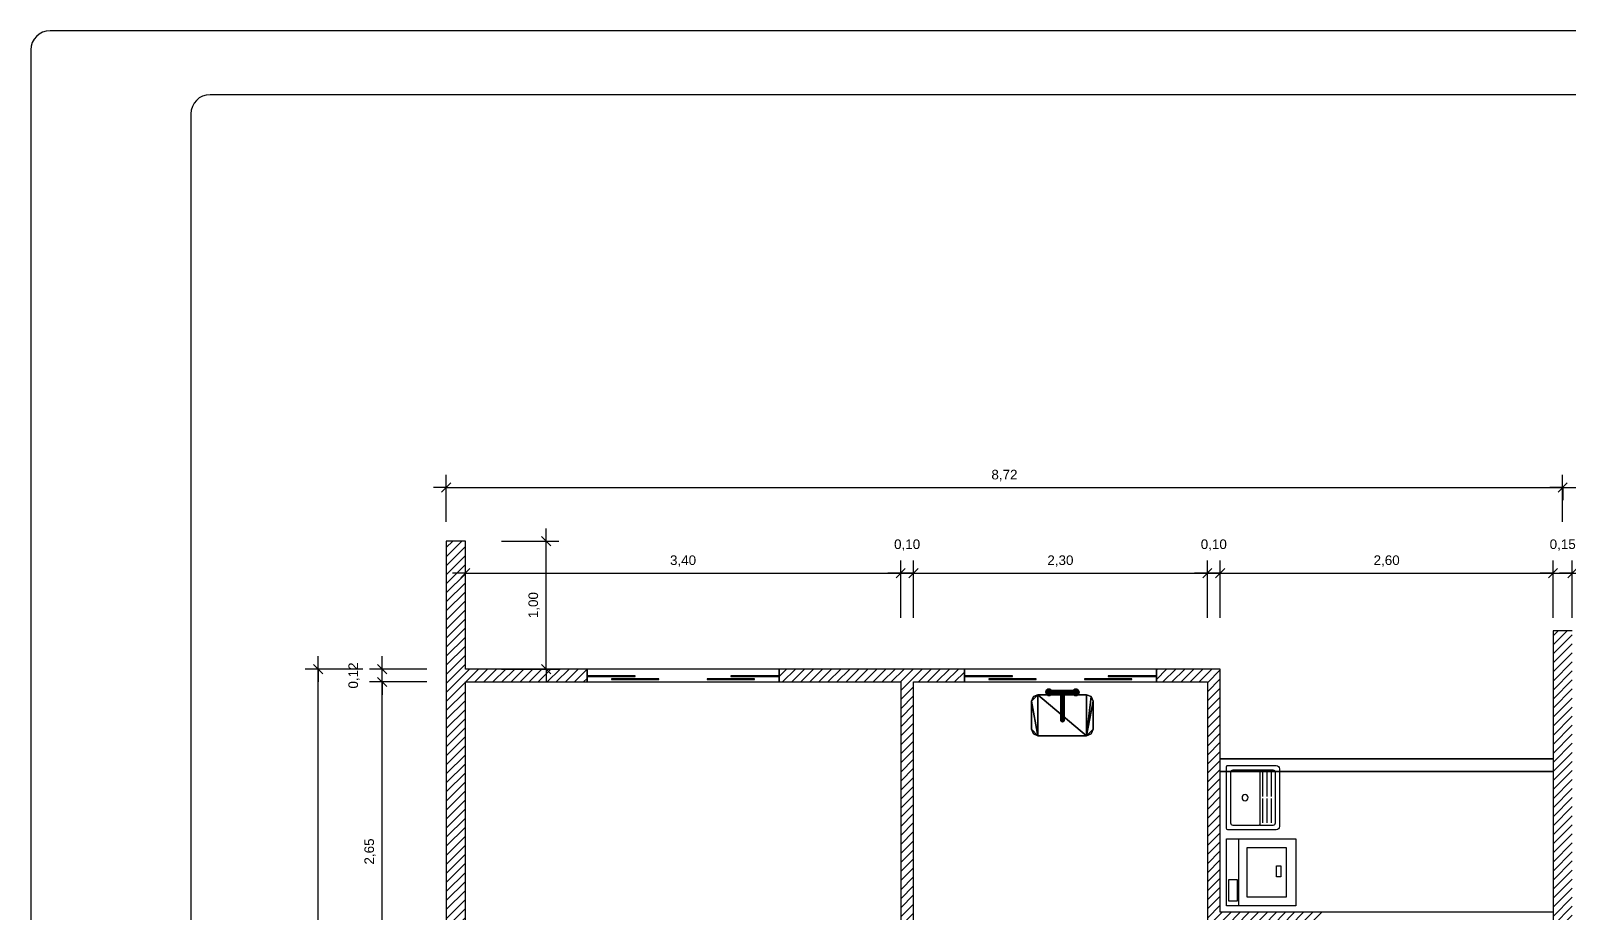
# Model space of a CAD drawing. Header units: metres. Extents: x 49 to 320, y -91 to 27.
# Drawn here: x 270.84 to 282.85, y -29.68 to -22.79 of the extents above; entities that cross this region are included whole.
import ezdxf

# ---------------------------------------------------------------- set-up
doc = ezdxf.new("R2010")
doc.units = ezdxf.units.M
doc.header["$LTSCALE"] = 0.2
for name, color, linetype in [('ARQ-___-___-CTA', 240, 'Continuous'), ('ARQ-___-___-LEG', 3, 'Continuous'), ('ARQ-___-___-VST', 9, 'Continuous'), ('ARQ-ALV', 6, 'Continuous'), ('ARQ-ALV-___-HTC', 13, 'Continuous'), ('ARQ-CXO', 2, 'Continuous'), ('ARQ-DVI', 1, 'Continuous'), ('ARQ-EQP', 24, 'Continuous'), ('ARQ-EQP-___-INT', 7, 'Continuous'), ('ARQ-PIS', 2, 'Continuous')]:
    doc.layers.add(name, color=color, linetype=linetype)
doc.styles.add('REGUA60', font='arial.ttf')
doc.dimstyles.new('Active3D', dxfattribs={"dimtxt": 1.5, "dimasz": 0.01, "dimexe": 2, "dimexo": 3, "dimgap": 0.98, "dimtad": 1, "dimlfac": -1, "dimrnd": 0.005, "dimzin": 0, "dimtxsty": 'REGUA60', "dimblk": 'COTATR', "dimcen": 4, "dimdle": 4, "dimclrt": 2, "dimadec": 0, "dimazin": 0, "dimtfac": 1, "dimtmove": 2, "dimatfit": 2, "dimfxl": 1, "dimarcsym": 0})
pattern_1 = [(45, (316.507574, -41.967676), (-0.03535534, 0.03535534), [])]

# ---------------------------------------------------------------- blocks, each defined once
blk = doc.blocks.new('EQLAV1_2')
at = {"color": 0}
blk.add_lwpolyline([(30.8, -10), (-30.8, -10), (-30.8, -73.5), (30.8, -73.5)], close=True, dxfattribs=at)
at = {"layer": 'ARQ-EQP-___-INT'}
blk.add_line((30.8, -21.3), (-30.8, -21.3), dxfattribs=at)
for points in [[(6.4, -19.6), (26.4, -19.6), (26.4, -12.1), (6.4, -12.1)], [(22.9, -64.6), (22.9, -28.8), (-23, -28.8), (-23, -64.6)], [(4, -59.7), (4, -55.7), (-6, -55.7), (-6, -59.7)]]:
    blk.add_lwpolyline(points, close=True, dxfattribs=at)
blk = doc.blocks.new('SAT13S_2')
at = {"layer": 'ARQ-EQP', "color": 0, "linetype": 'ByBlock'}
blk.add_lwpolyline([(-26.5, -48.5), (26.5, -48.5, 0.414214), (29.5, -45.5), (29.5, -1, 0.414214), (28.5, 0), (-28.5, 0, 0.414214), (-29.5, -1), (-29.5, -45.5, 0.414214)], format="xyb", close=True, dxfattribs=at)
at = {"layer": 'ARQ-EQP-___-INT'}
for points in [[(25.5, -27.7), (25.5, -6, 0.414214), (23.5, -4), (-23.5, -4, 0.414214), (-25.5, -6), (-25.5, -27.7)], [(-25.5, -27.8), (-25.5, -29.7, 0.414214), (-24.5, -30.6), (-23.2, -30.6), (23.1, -30.6), (24.5, -30.6, 0.414214), (25.5, -29.7), (25.5, -27.8)], [(-25.5, -30.5), (-25.5, -42.5, 0.414214), (-23.5, -44.5)], [(-23.5, -44.5), (23.5, -44.5, 0.414214), (25.5, -42.5), (25.5, -30.5, 0.414214)], [(-23.2, -33), (-0.9, -33, 0.414214)], [(-23.2, -37), (-0.9, -37, 0.414214)], [(-23.2, -41), (-0.9, -41, 0.414214)], [(0.8, -33), (23.1, -33, 0.414214)], [(0.8, -37), (23.1, -37, 0.414214)], [(0.8, -41), (23.1, -41, 0.414214)]]:
    blk.add_lwpolyline(points, format="xyb", dxfattribs=at)
blk.add_circle((0, -17), 2.8, dxfattribs=at)
blk = doc.blocks.new('COTATR')
at = {"color": 6}
blk.add_line((-71, -71), (71, 71), dxfattribs=at)
at = {"color": 0, "linetype": 'ByBlock'}
blk.add_line((0, 0), (200, 0), dxfattribs=at)
blk = doc.blocks.new('*D684')
at = {"layer": 'ARQ-___-___-CTA', "color": 0, "lineweight": -2, "transparency": 16777216}
for p, q in [((273.934, -27.882), (273.484, -27.882)), ((273.584, -30.531), (273.584, -27.882))]:
    blk.add_line(p, q, dxfattribs=at)
at = {"layer": 'Defpoints', "color": 0, "transparency": 16777216}
for p in [(273.584, -27.882), (274.084, -27.882), (274.084, -30.532)]:
    blk.add_point(p, dxfattribs=at)
at = {"layer": 'ARQ-___-___-CTA', "color": 0, "lineweight": -2, "transparency": 16777216, "xscale": 0.0005, "yscale": 0.0005, "zscale": 0.0005}
for p, rotation in [((273.584, -27.882), 90), ((273.584, -30.532), 270)]:
    blk.add_blockref('COTATR', p, dxfattribs=dict(at, rotation=rotation))
at = {"layer": 'ARQ-___-___-CTA', "color": 2, "transparency": 16777216, "insert": (273.49, -29.207), "char_height": 0.075, "attachment_point": 5, "rotation": 90, "style": 'REGUA60'}
blk.add_mtext('2,65', dxfattribs=at)
blk = doc.blocks.new('*D685')
at = {"layer": 'ARQ-___-___-CTA', "color": 0, "lineweight": -2, "transparency": 16777216}
for p, q in [((273.434, -27.782), (272.984, -27.782)), ((273.084, -34.781), (273.084, -27.782)), ((273.434, -34.782), (272.984, -34.782))]:
    blk.add_line(p, q, dxfattribs=at)
at = {"layer": 'Defpoints', "color": 0, "transparency": 16777216}
for p in [(273.084, -27.782), (273.584, -27.782), (273.584, -34.782)]:
    blk.add_point(p, dxfattribs=at)
at = {"layer": 'ARQ-___-___-CTA', "color": 0, "lineweight": -2, "transparency": 16777216, "xscale": 0.0005, "yscale": 0.0005, "zscale": 0.0005}
for p, rotation in [((273.084, -27.782), 90), ((273.084, -34.782), 270)]:
    blk.add_blockref('COTATR', p, dxfattribs=dict(at, rotation=rotation))
at = {"layer": 'ARQ-___-___-CTA', "color": 2, "transparency": 16777216, "insert": (272.99, -31.282), "char_height": 0.075, "attachment_point": 5, "rotation": 90, "style": 'REGUA60'}
blk.add_mtext('7,00', dxfattribs=at)
blk = doc.blocks.new('*D686')
at = {"layer": 'ARQ-___-___-CTA', "color": 0, "lineweight": -2, "transparency": 16777216}
for p, q in [((274.234, -27.382), (274.234, -26.932)), ((277.634, -27.382), (277.634, -26.932)), ((274.234, -27.032), (277.633, -27.032))]:
    blk.add_line(p, q, dxfattribs=at)
at = {"layer": 'Defpoints', "color": 0, "transparency": 16777216}
for p in [(277.634, -27.032), (274.234, -27.532), (277.634, -27.532)]:
    blk.add_point(p, dxfattribs=at)
at = {"layer": 'ARQ-___-___-CTA', "color": 0, "lineweight": -2, "transparency": 16777216, "xscale": 0.0005, "yscale": 0.0005, "zscale": 0.0005, "rotation": 180}
blk.add_blockref('COTATR', (274.234, -27.032), dxfattribs=at)
at = {"layer": 'ARQ-___-___-CTA', "color": 0, "lineweight": -2, "transparency": 16777216, "xscale": 0.0005, "yscale": 0.0005, "zscale": 0.0005}
blk.add_blockref('COTATR', (277.634, -27.032), dxfattribs=at)
at = {"layer": 'ARQ-___-___-CTA', "color": 2, "transparency": 16777216, "insert": (275.934, -26.938), "char_height": 0.075, "attachment_point": 5, "style": 'REGUA60'}
blk.add_mtext('3,40', dxfattribs=at)
blk = doc.blocks.new('*D687')
at = {"layer": 'ARQ-___-___-CTA', "color": 0, "lineweight": -2, "transparency": 16777216}
for p, q in [((277.734, -27.382), (277.734, -26.932)), ((277.634, -27.032), (277.733, -27.032))]:
    blk.add_line(p, q, dxfattribs=at)
at = {"layer": 'Defpoints', "color": 0, "transparency": 16777216}
for p in [(277.734, -27.032), (277.634, -27.532), (277.734, -27.532)]:
    blk.add_point(p, dxfattribs=at)
at = {"layer": 'ARQ-___-___-CTA', "color": 0, "lineweight": -2, "transparency": 16777216, "xscale": 0.0005, "yscale": 0.0005, "zscale": 0.0005, "rotation": 180}
blk.add_blockref('COTATR', (277.634, -27.032), dxfattribs=at)
at = {"layer": 'ARQ-___-___-CTA', "color": 0, "lineweight": -2, "transparency": 16777216, "xscale": 0.0005, "yscale": 0.0005, "zscale": 0.0005}
blk.add_blockref('COTATR', (277.734, -27.032), dxfattribs=at)
at = {"layer": 'ARQ-___-___-CTA', "color": 2, "transparency": 16777216, "insert": (277.684, -26.813), "char_height": 0.075, "attachment_point": 5, "style": 'REGUA60'}
blk.add_mtext('0,10', dxfattribs=at)
blk = doc.blocks.new('*D688')
at = {"layer": 'ARQ-___-___-CTA', "color": 0, "lineweight": -2, "transparency": 16777216}
for p, q in [((280.029, -27.382), (280.029, -26.932)), ((277.734, -27.032), (280.028, -27.032))]:
    blk.add_line(p, q, dxfattribs=at)
at = {"layer": 'Defpoints', "color": 0, "transparency": 16777216}
for p in [(280.029, -27.032), (277.734, -27.532), (280.029, -27.532)]:
    blk.add_point(p, dxfattribs=at)
at = {"layer": 'ARQ-___-___-CTA', "color": 0, "lineweight": -2, "transparency": 16777216, "xscale": 0.0005, "yscale": 0.0005, "zscale": 0.0005, "rotation": 180}
blk.add_blockref('COTATR', (277.734, -27.032), dxfattribs=at)
at = {"layer": 'ARQ-___-___-CTA', "color": 0, "lineweight": -2, "transparency": 16777216, "xscale": 0.0005, "yscale": 0.0005, "zscale": 0.0005}
blk.add_blockref('COTATR', (280.029, -27.032), dxfattribs=at)
at = {"layer": 'ARQ-___-___-CTA', "color": 2, "transparency": 16777216, "insert": (278.881, -26.938), "char_height": 0.075, "attachment_point": 5, "style": 'REGUA60'}
blk.add_mtext('2,30', dxfattribs=at)
blk = doc.blocks.new('*D662')
at = {"layer": 'ARQ-___-___-CTA', "color": 0, "lineweight": -2, "transparency": 16777216}
for p, q in [((280.129, -27.382), (280.129, -26.932)), ((280.029, -27.032), (280.128, -27.032))]:
    blk.add_line(p, q, dxfattribs=at)
at = {"layer": 'Defpoints', "color": 0, "transparency": 16777216}
for p in [(280.129, -27.032), (280.029, -27.532), (280.129, -27.532)]:
    blk.add_point(p, dxfattribs=at)
at = {"layer": 'ARQ-___-___-CTA', "color": 0, "lineweight": -2, "transparency": 16777216, "xscale": 0.0005, "yscale": 0.0005, "zscale": 0.0005, "rotation": 180}
blk.add_blockref('COTATR', (280.029, -27.032), dxfattribs=at)
at = {"layer": 'ARQ-___-___-CTA', "color": 0, "lineweight": -2, "transparency": 16777216, "xscale": 0.0005, "yscale": 0.0005, "zscale": 0.0005}
blk.add_blockref('COTATR', (280.129, -27.032), dxfattribs=at)
at = {"layer": 'ARQ-___-___-CTA', "color": 2, "transparency": 16777216, "insert": (280.079, -26.813), "char_height": 0.075, "attachment_point": 5, "style": 'REGUA60'}
blk.add_mtext('0,10', dxfattribs=at)
blk = doc.blocks.new('*D663')
at = {"layer": 'ARQ-___-___-CTA', "color": 0, "lineweight": -2, "transparency": 16777216}
for p, q in [((282.729, -27.382), (282.729, -26.932)), ((280.129, -27.032), (282.728, -27.032))]:
    blk.add_line(p, q, dxfattribs=at)
at = {"layer": 'Defpoints', "color": 0, "transparency": 16777216}
for p in [(282.729, -27.032), (280.129, -27.532), (282.729, -27.532)]:
    blk.add_point(p, dxfattribs=at)
at = {"layer": 'ARQ-___-___-CTA', "color": 0, "lineweight": -2, "transparency": 16777216, "xscale": 0.0005, "yscale": 0.0005, "zscale": 0.0005, "rotation": 180}
blk.add_blockref('COTATR', (280.129, -27.032), dxfattribs=at)
at = {"layer": 'ARQ-___-___-CTA', "color": 0, "lineweight": -2, "transparency": 16777216, "xscale": 0.0005, "yscale": 0.0005, "zscale": 0.0005}
blk.add_blockref('COTATR', (282.729, -27.032), dxfattribs=at)
at = {"layer": 'ARQ-___-___-CTA', "color": 2, "transparency": 16777216, "insert": (281.429, -26.938), "char_height": 0.075, "attachment_point": 5, "style": 'REGUA60'}
blk.add_mtext('2,60', dxfattribs=at)
blk = doc.blocks.new('*D664')
at = {"layer": 'ARQ-___-___-CTA', "color": 0, "lineweight": -2, "transparency": 16777216}
for p, q in [((282.879, -27.382), (282.879, -26.932)), ((282.729, -27.032), (282.878, -27.032))]:
    blk.add_line(p, q, dxfattribs=at)
at = {"layer": 'Defpoints', "color": 0, "transparency": 16777216}
for p in [(282.879, -27.032), (282.729, -27.532), (282.879, -27.532)]:
    blk.add_point(p, dxfattribs=at)
at = {"layer": 'ARQ-___-___-CTA', "color": 0, "lineweight": -2, "transparency": 16777216, "xscale": 0.0005, "yscale": 0.0005, "zscale": 0.0005, "rotation": 180}
blk.add_blockref('COTATR', (282.729, -27.032), dxfattribs=at)
at = {"layer": 'ARQ-___-___-CTA', "color": 0, "lineweight": -2, "transparency": 16777216, "xscale": 0.0005, "yscale": 0.0005, "zscale": 0.0005}
blk.add_blockref('COTATR', (282.879, -27.032), dxfattribs=at)
at = {"layer": 'ARQ-___-___-CTA', "color": 2, "transparency": 16777216, "insert": (282.804, -26.813), "char_height": 0.075, "attachment_point": 5, "style": 'REGUA60'}
blk.add_mtext('0,15', dxfattribs=at)
blk = doc.blocks.new('*D665')
at = {"layer": 'ARQ-___-___-CTA', "color": 0, "lineweight": -2, "transparency": 16777216}
for p, q in [((285.479, -27.382), (285.479, -26.932)), ((282.879, -27.032), (285.478, -27.032))]:
    blk.add_line(p, q, dxfattribs=at)
at = {"layer": 'Defpoints', "color": 0, "transparency": 16777216}
for p in [(285.479, -27.032), (282.879, -27.532), (285.479, -27.532)]:
    blk.add_point(p, dxfattribs=at)
at = {"layer": 'ARQ-___-___-CTA', "color": 0, "lineweight": -2, "transparency": 16777216, "xscale": 0.0005, "yscale": 0.0005, "zscale": 0.0005, "rotation": 180}
blk.add_blockref('COTATR', (282.879, -27.032), dxfattribs=at)
at = {"layer": 'ARQ-___-___-CTA', "color": 0, "lineweight": -2, "transparency": 16777216, "xscale": 0.0005, "yscale": 0.0005, "zscale": 0.0005}
blk.add_blockref('COTATR', (285.479, -27.032), dxfattribs=at)
at = {"layer": 'ARQ-___-___-CTA', "color": 2, "transparency": 16777216, "insert": (284.179, -26.938), "char_height": 0.075, "attachment_point": 5, "style": 'REGUA60'}
blk.add_mtext('2,60', dxfattribs=at)
blk = doc.blocks.new('*D634')
at = {"layer": 'ARQ-___-___-CTA', "color": 0, "lineweight": -2, "transparency": 16777216}
for p, q in [((274.515, -26.782), (274.965, -26.782)), ((274.865, -27.781), (274.865, -26.782)), ((274.515, -27.782), (274.965, -27.782))]:
    blk.add_line(p, q, dxfattribs=at)
at = {"layer": 'Defpoints', "color": 0, "transparency": 16777216}
for p in [(274.365, -26.782), (274.865, -26.782), (274.365, -27.782)]:
    blk.add_point(p, dxfattribs=at)
at = {"layer": 'ARQ-___-___-CTA', "color": 0, "lineweight": -2, "transparency": 16777216, "xscale": 0.0005, "yscale": 0.0005, "zscale": 0.0005}
for p, rotation in [((274.865, -26.782), 90), ((274.865, -27.782), 270)]:
    blk.add_blockref('COTATR', p, dxfattribs=dict(at, rotation=rotation))
at = {"layer": 'ARQ-___-___-CTA', "color": 2, "transparency": 16777216, "insert": (274.771, -27.282), "char_height": 0.075, "attachment_point": 5, "rotation": 90, "style": 'REGUA60'}
blk.add_mtext('1,00', dxfattribs=at)
blk = doc.blocks.new('MCCUB1_3')
at = {"color": 254}
mesh = blk.add_polyface(dxfattribs=at)
corners = [(-24, -37, 70), (-22.5, -40.5, 70), (-19, -42, 70), (-24, -15, 70), (-22.5, -11.5, 70), (-19, -10, 70), (19, -10, 70), (19, -42, 70), (24, -15, 70), (24, -37, 70), (22.5, -40.5, 70), (22.5, -11.5, 70), (-24, -37, 85), (-22.5, -40.5, 85), (-19, -42, 85), (19, -42, 85), (22.5, -40.5, 85), (24, -37, 85), (24, -15, 85), (22.5, -11.5, 85), (19, -10, 85), (-19, -10, 85), (-22.5, -11.5, 85), (-24, -15, 85)]
mesh.append_faces([[corners[k] for k in face] for face in [(9, 7, 10), (6, 8, 11)]], dxfattribs={"vtx0": -1, "color": 254})
mesh.append_faces([[corners[k] for k in face] for face in [(0, 2, 3), (3, 2, 4), (4, 2, 5), (5, 2, 6), (8, 7, 9)]], dxfattribs={"vtx0": -1, "vtx1": -1, "color": 254})
mesh.append_faces([[corners[k] for k in face] for face in [(6, 7, 8)]], dxfattribs={"vtx0": -1, "vtx1": -1, "vtx2": -1, "color": 254})
mesh.append_faces([[corners[k] for k in face] for face in [(6, 2, 7)]], dxfattribs={"vtx0": -1, "vtx2": -1, "color": 254})
mesh.append_faces([[corners[k] for k in face] for face in [(12, 13, 0), (13, 14, 1), (14, 15, 2), (15, 16, 7), (16, 17, 10), (17, 18, 9), (18, 19, 8), (19, 20, 11), (20, 21, 6), (21, 22, 5), (22, 23, 4), (23, 12, 3)]], dxfattribs={"vtx1": -1, "color": 254})
mesh.append_faces([[corners[k] for k in face] for face in [(0, 1, 2), (13, 1, 0), (14, 2, 1), (15, 7, 2), (16, 10, 7), (17, 9, 10), (18, 8, 9), (19, 11, 8), (20, 6, 11), (21, 5, 6), (22, 4, 5), (23, 3, 4), (12, 0, 3)]], dxfattribs={"vtx2": -1, "color": 254})
mesh = blk.add_polyface(dxfattribs=at)
corners = [(-1.4, -30.5, 100.3), (-1.4, -30.5, 95.5), (-0.1, -31.3, 95.5), (-0.1, -31.3, 100.6), (-1.4, -29, 99.7), (-1.4, -29, 95.5), (-0.1, -28.3, 99.4), (-0.1, -28.3, 95.5), (1.2, -29, 99.7), (1.2, -29, 95.5), (1.2, -30.5, 100.3), (1.2, -30.5, 95.5), (-1.4, -27.2, 103.6), (-0.1, -27.5, 104.3), (-1.4, -26.6, 102.1), (-0.1, -26.3, 101.3), (1.2, -26.6, 102.1), (1.2, -27.2, 103.6), (-1.4, -10.6, 103.6), (-0.1, -10.3, 104.3), (-1.4, -11.2, 102.1), (-0.1, -11.5, 101.3), (1.2, -11.2, 102.1), (1.2, -10.6, 103.6), (-1.4, -7.6, 100.5), (-0.1, -7, 101), (-1.4, -8.6, 99.5), (-0.1, -9.2, 98.9), (1.2, -8.6, 99.5), (1.2, -7.6, 100.5), (-12.1, -6.6, 100), (-12.1, -7.3, 101.3), (11.9, -7.3, 101.3), (11.9, -6.6, 100), (-12.1, -7.4, 98.7), (11.9, -7.4, 98.7), (-12.1, -8.9, 98.7), (11.9, -8.9, 98.7), (-12.1, -9.6, 100), (11.9, -9.6, 100), (-12.1, -8.8, 101.3), (11.9, -8.8, 101.3), (12.5, -6.6, 106.9), (11.2, -5.7, 106.9), (9.7, -5.7, 106.9), (8.4, -6.6, 106.9), (7.9, -8.1, 106.9), (8.4, -9.6, 106.9), (9.6, -10.5, 106.9), (12.4, -9.6, 106.9), (11.2, -10.5, 106.9), (12.9, -8.1, 106.9), (12.5, -6.6, 101.9), (11.2, -5.7, 101.9), (9.7, -5.7, 101.9), (8.4, -6.6, 101.9), (7.9, -8.1, 101.9), (8.4, -9.6, 101.9), (9.6, -10.5, 101.9), (11.2, -10.5, 101.9), (12.4, -9.6, 101.9), (12.9, -8.1, 101.9), (-8.1, -8.1, 101.9), (-8.5, -6.6, 101.9), (-8.5, -6.6, 106.9), (-8.1, -8.1, 106.9), (-8.6, -9.6, 101.9), (-8.6, -9.6, 106.9), (-9.8, -10.5, 101.9), (-9.8, -10.5, 106.9), (-11.4, -10.5, 101.9), (-11.4, -10.5, 106.9), (-12.6, -9.6, 101.9), (-12.6, -9.6, 106.9), (-13.1, -8.1, 101.9), (-13.1, -8.1, 106.9), (-12.6, -6.6, 101.9), (-12.6, -6.6, 106.9), (-11.3, -5.7, 101.9), (-11.3, -5.7, 106.9), (-9.8, -5.7, 101.9), (-9.8, -5.7, 106.9)]
mesh.append_faces([[corners[k] for k in face] for face in [(30, 31, 32, 33), (34, 30, 33, 35), (36, 34, 35, 37), (38, 36, 37, 39), (40, 38, 39, 41), (31, 40, 41, 32), (52, 53, 43, 42), (53, 54, 44, 43), (54, 55, 45, 44), (55, 56, 46, 45), (56, 57, 47, 46), (57, 58, 48, 47), (58, 59, 50, 48), (59, 60, 49, 50), (60, 61, 51, 49), (61, 52, 42, 51), (62, 63, 64, 65), (66, 62, 65, 67), (68, 66, 67, 69), (70, 68, 69, 71), (72, 70, 71, 73), (74, 72, 73, 75), (76, 74, 75, 77), (78, 76, 77, 79), (80, 78, 79, 81), (63, 80, 81, 64)]], dxfattribs={"color": 254})
mesh.append_faces([[corners[k] for k in face] for face in [(32, 37, 35, 33), (49, 48, 50), (42, 49, 51), (64, 67, 65), (67, 71, 69)]], dxfattribs={"vtx0": -1, "color": 254})
mesh.append_faces([[corners[k] for k in face] for face in [(32, 39, 37), (42, 44, 45), (42, 45, 46), (42, 46, 47), (42, 47, 48), (64, 73, 71), (64, 75, 73), (64, 77, 75), (64, 79, 77)]], dxfattribs={"vtx0": -1, "vtx2": -1, "color": 254})
mesh.append_faces([[corners[k] for k in face] for face in [(24, 18, 19, 25), (26, 20, 18, 24), (27, 21, 20, 26), (28, 22, 21, 27), (29, 23, 22, 28), (25, 19, 23, 29)]], dxfattribs={"vtx1": -1, "color": 254})
mesh.append_faces([[corners[k] for k in face] for face in [(36, 38, 31)]], dxfattribs={"vtx1": -1, "vtx2": -1, "color": 254})
mesh.append_faces([[corners[k] for k in face] for face in [(12, 0, 3, 13), (14, 4, 0, 12), (15, 6, 4, 14), (16, 8, 6, 15), (17, 10, 8, 16), (13, 3, 10, 17), (18, 12, 13, 19), (20, 14, 12, 18), (21, 15, 14, 20), (22, 16, 15, 21), (23, 17, 16, 22), (19, 13, 17, 23)]], dxfattribs={"vtx1": -1, "vtx3": -1, "color": 254})
mesh.append_faces([[corners[k] for k in face] for face in [(32, 41, 39), (30, 34, 36, 31), (38, 40, 31), (42, 43, 44), (64, 81, 79)]], dxfattribs={"vtx2": -1, "color": 254})
mesh.append_faces([[corners[k] for k in face] for face in [(0, 1, 2, 3), (4, 5, 1, 0), (6, 7, 5, 4), (8, 9, 7, 6), (10, 11, 9, 8), (3, 2, 11, 10)]], dxfattribs={"vtx3": -1, "color": 254})
blk = doc.blocks.new('*D689')
at = {"layer": 'ARQ-___-___-LEG', "color": 0, "lineweight": -2, "transparency": 16777216}
for p, q in [((274.084, -26.632), (274.084, -26.263)), ((274.084, -26.363), (282.803, -26.363)), ((282.804, -26.372), (282.804, -26.463))]:
    blk.add_line(p, q, dxfattribs=at)
at = {"layer": 'Defpoints', "color": 0, "transparency": 16777216}
for p in [(282.804, -26.222), (282.804, -26.363), (274.084, -26.782)]:
    blk.add_point(p, dxfattribs=at)
at = {"layer": 'ARQ-___-___-LEG', "color": 0, "lineweight": -2, "transparency": 16777216, "xscale": 0.0005, "yscale": 0.0005, "zscale": 0.0005, "rotation": 180}
blk.add_blockref('COTATR', (274.084, -26.363), dxfattribs=at)
at = {"layer": 'ARQ-___-___-LEG', "color": 0, "lineweight": -2, "transparency": 16777216, "xscale": 0.0005, "yscale": 0.0005, "zscale": 0.0005}
blk.add_blockref('COTATR', (282.804, -26.363), dxfattribs=at)
at = {"layer": 'ARQ-___-___-LEG', "color": 2, "transparency": 16777216, "insert": (278.444, -26.269), "char_height": 0.075, "attachment_point": 5, "style": 'REGUA60'}
blk.add_mtext('8,72', dxfattribs=at)
blk = doc.blocks.new('*D690')
at = {"layer": 'ARQ-___-___-LEG', "color": 0, "lineweight": -2, "transparency": 16777216}
for p, q in [((282.803, -26.632), (282.803, -26.263)), ((282.803, -26.363), (291.522, -26.363)), ((291.523, -26.372), (291.523, -26.463))]:
    blk.add_line(p, q, dxfattribs=at)
at = {"layer": 'Defpoints', "color": 0, "transparency": 16777216}
for p in [(291.523, -26.222), (291.523, -26.363), (282.803, -26.782)]:
    blk.add_point(p, dxfattribs=at)
at = {"layer": 'ARQ-___-___-LEG', "color": 0, "lineweight": -2, "transparency": 16777216, "xscale": 0.0005, "yscale": 0.0005, "zscale": 0.0005, "rotation": 180}
blk.add_blockref('COTATR', (282.803, -26.363), dxfattribs=at)
at = {"layer": 'ARQ-___-___-LEG', "color": 0, "lineweight": -2, "transparency": 16777216, "xscale": 0.0005, "yscale": 0.0005, "zscale": 0.0005}
blk.add_blockref('COTATR', (291.523, -26.363), dxfattribs=at)
at = {"layer": 'ARQ-___-___-LEG', "color": 2, "transparency": 16777216, "insert": (287.163, -26.269), "char_height": 0.075, "attachment_point": 5, "style": 'REGUA60'}
blk.add_mtext('8,72', dxfattribs=at)

msp = doc.modelspace()

# ---------------------------------------------------------------- hatches: boundary and pattern name
at = {"layer": 'ARQ-ALV-___-HTC'}
h = msp.add_hatch(dxfattribs=at)
h.set_pattern_fill('_U', color=256, scale=0.05, angle=45, style=0, pattern_type=0)
h.set_pattern_definition(pattern_1)
h.paths.add_polyline_path([(274.084, -26.782), (274.084, -35.782), (274.234, -35.782), (274.234, -26.782)])
h = msp.add_hatch(dxfattribs=at)
h.set_pattern_fill('_U', color=256, scale=0.05, angle=45, style=0, pattern_type=0)
h.set_pattern_definition(pattern_1)
h.paths.add_polyline_path([(282.879, -35.782), (282.879, -27.482), (282.729, -27.482), (282.729, -35.782)])
h = msp.add_hatch(dxfattribs=at)
h.set_pattern_fill('_U', color=256, scale=0.05, angle=45, style=0, pattern_type=0)
h.set_pattern_definition(pattern_1)
h.paths.add_polyline_path([(274.234, -27.782), (274.234, -27.882), (275.184, -27.882), (275.184, -27.782)])
h.paths.add_polyline_path([(279.631, -27.782), (279.631, -27.882), (280.029, -27.882), (280.129, -27.782)])
h.paths.add_polyline_path([(278.131, -27.782), (276.684, -27.782), (276.684, -27.882), (278.131, -27.882)])
h = msp.add_hatch(dxfattribs=at)
h.set_pattern_fill('_U', color=256, scale=0.05, angle=45, style=0, pattern_type=0)
h.set_pattern_definition(pattern_1)
h.paths.add_polyline_path([(280.029, -33.702), (280.129, -33.702), (280.129, -30.762), (280.029, -30.762)])
h.paths.add_polyline_path([(280.029, -34.582), (280.029, -34.682), (280.129, -34.782), (280.129, -34.582)])
h.paths.add_polyline_path([(280.129, -29.882), (280.129, -27.782), (280.029, -27.882), (280.029, -29.882)])
h = msp.add_hatch(dxfattribs=at)
h.set_pattern_fill('_U', color=256, scale=0.05, angle=45, style=0, pattern_type=0)
h.set_pattern_definition(pattern_1)
h.paths.add_polyline_path([(277.634, -27.882), (277.634, -30.842), (277.734, -30.842), (277.734, -27.882)])
h.paths.add_polyline_path([(277.734, -34.682), (277.734, -31.722), (277.634, -31.722), (277.634, -34.682)])
h = msp.add_hatch(dxfattribs=at)
h.set_pattern_fill('_U', color=256, scale=0.05, angle=45, style=0, pattern_type=0)
h.set_pattern_definition(pattern_1)
h.paths.add_polyline_path([(280.129, -29.682), (280.129, -29.782), (280.929, -29.782), (280.929, -29.682)])

# ---------------------------------------------------------------- linework, layer by layer
at = {"color": 15}
for p, q in [((320.321, -22.794), (270.99, -22.794)), ((270.84, -22.944), (270.84, -47.671))]:
    msp.add_line(p, q, dxfattribs=at)
at = {"color": 0}
for p, q in [((319.821, -23.294), (272.24, -23.294)), ((272.09, -23.444), (272.09, -47.171))]:
    msp.add_line(p, q, dxfattribs=at)
at = {"color": 15}
msp.add_arc((270.99, -22.944), 0.15, 90, 180, dxfattribs=at)
at = {"color": 0}
msp.add_arc((272.24, -23.444), 0.15, 90, 180, dxfattribs=at)
at = {"layer": 'ARQ-___-___-CTA'}
for p, q in [((273.934, -27.782), (273.484, -27.782)), ((273.584, -27.881), (273.584, -27.782))]:
    msp.add_line(p, q, dxfattribs=at)
at = {"layer": 'ARQ-___-___-VST'}
for p, q in [((276.683, -27.782), (275.185, -27.782)), ((279.63, -27.782), (278.132, -27.782)), ((275.185, -27.882), (276.683, -27.882)), ((278.132, -27.882), (279.63, -27.882))]:
    msp.add_line(p, q, dxfattribs=at)
at = {"layer": 'ARQ-ALV'}
for p, q in [((274.084, -26.782), (274.084, -35.782)), ((274.234, -26.782), (274.084, -26.782)), ((274.234, -27.782), (274.234, -26.782)), ((282.729, -27.482), (282.729, -35.782)), ((282.879, -27.482), (282.729, -27.482)), ((275.184, -27.782), (274.234, -27.782)), ((275.184, -27.882), (275.184, -27.782)), ((276.684, -27.782), (276.684, -27.882)), ((278.131, -27.782), (276.684, -27.782)), ((278.131, -27.882), (278.131, -27.782)), ((279.631, -27.782), (279.631, -27.882)), ((280.129, -27.782), (279.631, -27.782)), ((280.129, -29.682), (280.129, -27.782)), ((274.234, -30.532), (274.234, -27.882)), ((274.234, -27.882), (275.184, -27.882)), ((276.684, -27.882), (277.634, -27.882)), ((277.634, -27.882), (277.634, -30.532)), ((277.734, -30.842), (277.734, -27.882)), ((277.734, -27.882), (278.131, -27.882)), ((279.631, -27.882), (280.029, -27.882)), ((280.029, -27.882), (280.029, -29.882)), ((282.729, -29.682), (280.129, -29.682))]:
    msp.add_line(p, q, dxfattribs=at)
at = {"layer": 'ARQ-CXO'}
for p, q in [((275.185, -27.782), (275.184, -27.782)), ((275.184, -27.782), (275.184, -27.882)), ((275.185, -27.882), (275.185, -27.782)), ((276.684, -27.782), (276.683, -27.782)), ((276.683, -27.782), (276.683, -27.882)), ((276.684, -27.882), (276.684, -27.782)), ((278.132, -27.782), (278.131, -27.782)), ((278.131, -27.782), (278.131, -27.882)), ((278.132, -27.882), (278.132, -27.782)), ((279.631, -27.782), (279.63, -27.782)), ((279.63, -27.782), (279.63, -27.882)), ((279.631, -27.882), (279.631, -27.782)), ((275.184, -27.882), (275.185, -27.882)), ((276.683, -27.882), (276.684, -27.882)), ((278.131, -27.882), (278.132, -27.882)), ((279.63, -27.882), (279.631, -27.882))]:
    msp.add_line(p, q, dxfattribs=at)
at = {"layer": 'ARQ-DVI'}
for p, q in [((275.56, -27.834), (275.191, -27.834)), ((275.191, -27.834), (275.191, -27.839)), ((275.191, -27.839), (275.56, -27.839)), ((275.56, -27.839), (275.56, -27.834)), ((276.677, -27.834), (276.308, -27.834)), ((276.308, -27.834), (276.308, -27.839)), ((276.308, -27.839), (276.677, -27.839)), ((276.677, -27.839), (276.677, -27.834)), ((278.508, -27.834), (278.138, -27.834)), ((278.138, -27.834), (278.138, -27.839)), ((278.138, -27.839), (278.508, -27.839)), ((278.508, -27.839), (278.508, -27.834)), ((279.624, -27.834), (279.255, -27.834)), ((279.255, -27.834), (279.255, -27.839)), ((279.255, -27.839), (279.624, -27.839)), ((279.624, -27.839), (279.624, -27.834)), ((275.745, -27.859), (275.375, -27.859)), ((275.375, -27.859), (275.375, -27.864)), ((275.375, -27.864), (275.745, -27.864)), ((275.745, -27.864), (275.745, -27.859)), ((276.492, -27.859), (276.123, -27.859)), ((276.123, -27.859), (276.123, -27.864)), ((276.123, -27.864), (276.492, -27.864)), ((276.492, -27.864), (276.492, -27.859)), ((278.692, -27.859), (278.323, -27.859)), ((278.323, -27.859), (278.323, -27.864)), ((278.323, -27.864), (278.692, -27.864)), ((278.692, -27.864), (278.692, -27.859)), ((279.44, -27.859), (279.07, -27.859)), ((279.07, -27.859), (279.07, -27.864)), ((279.07, -27.864), (279.44, -27.864)), ((279.44, -27.864), (279.44, -27.859))]:
    msp.add_line(p, q, dxfattribs=at)
at = {"layer": 'ARQ-PIS'}
for p, q in [((280.129, -28.482), (282.729, -28.482)), ((282.729, -28.482), (280.129, -28.482)), ((280.129, -28.582), (282.729, -28.582)), ((282.729, -28.582), (280.129, -28.582))]:
    msp.add_line(p, q, dxfattribs=at)

# ---------------------------------------------------------------- block references
at = {"layer": 'ARQ-___-___-CTA', "xscale": 0.0005, "yscale": 0.0005, "zscale": 0.0005}
for p, rotation in [((273.584, -27.782), 90), ((273.084, -27.782), 270), ((273.584, -27.882), 270)]:
    msp.add_blockref('COTATR', p, dxfattribs=dict(at, rotation=rotation))
at = {"layer": 'ARQ-___-___-VST', "xscale": -0.01, "yscale": 0.01, "zscale": 0.01}
msp.add_blockref('MCCUB1_3', (278.896, -27.882), dxfattribs=at)
at = {"layer": 'ARQ-___-___-VST', "xscale": -0.0085, "yscale": 0.0085, "zscale": 0.0085, "rotation": 90}
for name, p in [('SAT13S_2', (280.179, -28.786)), ('EQLAV1_2', (280.094, -29.37))]:
    msp.add_blockref(name, p, dxfattribs=at)

# ---------------------------------------------------------------- texts
at = {"layer": 'ARQ-___-___-CTA', "color": 2, "insert": (273.365, -27.832), "char_height": 0.075, "attachment_point": 5, "rotation": 90, "style": 'REGUA60'}
msp.add_mtext('0,12', dxfattribs=at)

# ---------------------------------------------------------------- dimensions: what is measured, and where the dimension line sits
at = {"layer": 'ARQ-___-___-CTA'}
for base, p1, p2, override, picture, middle in [((274.865, -26.782), (274.365, -27.782), (274.365, -26.782), {"dimscale": 0.05}, '*D634', (274.771, -27.282)), ((273.084, -27.782), (273.584, -34.782), (273.584, -27.782), {"dimscale": 0.05}, '*D685', (272.99, -31.282)), ((273.584, -27.882), (274.084, -30.532), (274.084, -27.882), {"dimscale": 0.05, "dimse1": 1}, '*D684', (273.49, -29.207))]:
    dim = msp.add_linear_dim(base=base, p1=p1, p2=p2, angle=90, dimstyle='Active3D', override=override, dxfattribs=at)
    dim.commit()
    dim.dimension.update_dxf_attribs({"geometry": picture, "text_midpoint": middle})
for base, p1, p2, override, picture, middle in [((277.734, -27.032), (277.634, -27.532), (277.734, -27.532), {"dimscale": 0.05, "dimse1": 1}, '*D687', (277.684, -26.813)), ((280.129, -27.032), (280.029, -27.532), (280.129, -27.532), {"dimscale": 0.05, "dimse1": 1}, '*D662', (280.079, -26.813)), ((282.879, -27.032), (282.729, -27.532), (282.879, -27.532), {"dimscale": 0.05, "dimse1": 1}, '*D664', (282.804, -26.813)), ((277.634, -27.032), (274.234, -27.532), (277.634, -27.532), {"dimscale": 0.05}, '*D686', (275.934, -26.938)), ((280.02887403, -27.03167571), (277.73387402, -27.53167571), (280.02887403, -27.53167571), {"dimscale": 0.05, "dimse1": 1}, '*D688', (278.88137403, -26.93760409)), ((282.729, -27.032), (280.129, -27.532), (282.729, -27.532), {"dimscale": 0.05, "dimse1": 1}, '*D663', (281.429, -26.938)), ((285.479, -27.032), (282.879, -27.532), (285.479, -27.532), {"dimscale": 0.05, "dimse1": 1}, '*D665', (284.179, -26.938))]:
    dim = msp.add_linear_dim(base=base, p1=p1, p2=p2, dimstyle='Active3D', override=override, dxfattribs=at)
    dim.commit()
    dim.dimension.update_dxf_attribs({"geometry": picture, "text_midpoint": middle})
at = {"layer": 'ARQ-___-___-LEG'}
for base, p1, p2, picture, middle in [((282.804, -26.363), (274.084, -26.782), (282.804, -26.222), '*D689', (278.444, -26.269)), ((291.523, -26.363), (282.803, -26.782), (291.523, -26.222), '*D690', (287.163, -26.269))]:
    dim = msp.add_linear_dim(base=base, p1=p1, p2=p2, dimstyle='Active3D', override={"dimscale": 0.05}, dxfattribs=at)
    dim.commit()
    dim.dimension.update_dxf_attribs({"geometry": picture, "text_midpoint": middle})

doc.saveas('drawing.dxf')
